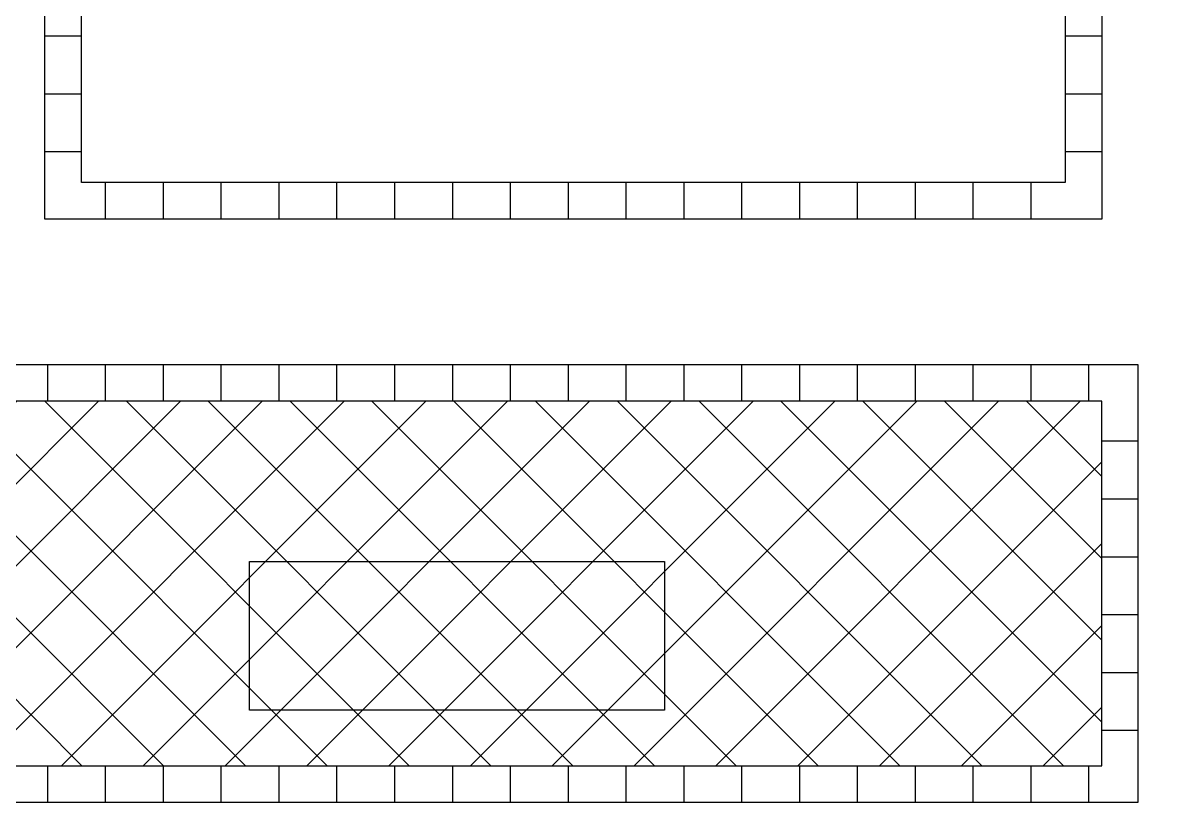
# Model space of a CAD drawing. Extents: x 3694 to 117786, y 20013 to 108631.
# Drawn here: x 26919 to 30030, y 35681 to 37819 of the extents above; entities that cross this region are included whole.
import ezdxf

# ---------------------------------------------------------------- set-up
doc = ezdxf.new("R2010")
doc.units = 0
doc.header["$LTSCALE"] = 1000
doc.header["$MEASUREMENT"] = 0
doc.layers.add('PUB_TEXT', color=7, linetype='Continuous')
doc.layers.add('铺地', color=251, linetype='Continuous')

msp = doc.modelspace()

# ---------------------------------------------------------------- hatches: boundary and pattern name
at = {"layer": '铺地'}
h = msp.add_hatch(dxfattribs=at)
h.set_pattern_fill('ANSI37', color=256, scale=100, style=0)
h.set_pattern_definition([(45, (0, 0), (-112.2532, 112.2532), []), (135, (0, 0), (-112.2532, -112.2532), [])])
h.paths.add_polyline_path([(34379.8, 42680.9), (32679.8, 42680.9), (32679.8, 37480.9), (34379.8, 37480.9)])
h.paths.add_polyline_path([(35679.8, 37080.9), (31679.8, 37080.9), (31679.8, 35780.9), (35679.8, 35780.9)])
h.paths.add_polyline_path([(31079.8, 37080.9), (30279.8, 37080.9), (30279.8, 35780.9), (31079.8, 35780.9)])
h.paths.add_polyline_path([(37079.8, 37080.9), (36279.8, 37080.9), (36279.8, 35780.9), (37079.8, 35780.9)])
h.paths.add_polyline_path([(43279.8, 36780.9), (37479.8, 36780.9), (37479.8, 35780.9), (43279.8, 35780.9)])
h.paths.add_polyline_path([(29879.8, 36780.9), (24079.8, 36780.9), (24079.8, 35780.9), (29879.8, 35780.9)])

# ---------------------------------------------------------------- linework, layer by layer
at = {"layer": 'PUB_TEXT'}
msp.add_lwpolyline([(27541.2, 36341.7), (28680.5, 36341.7), (28680.5, 35934.1), (27541.2, 35934.1)], close=True, dxfattribs=at)
at = {"layer": '铺地'}
for p, q in [((27079.8, 37782.5), (26979.8, 37782.5)), ((29879.8, 37782.5), (29779.8, 37782.5)), ((27079.8, 37623.7), (26979.8, 37623.7)), ((29879.8, 37623.7), (29779.8, 37623.7)), ((27079.8, 37465), (26979.8, 37465)), ((29879.8, 37465), (29779.8, 37465)), ((27146.2, 37280.9), (27146.2, 37380.9)), ((27305, 37280.9), (27305, 37380.9)), ((27463.8, 37280.9), (27463.8, 37380.9)), ((27622.5, 37280.9), (27622.5, 37380.9)), ((27781.2, 37280.9), (27781.2, 37380.9)), ((27940, 37280.9), (27940, 37380.9)), ((28098.8, 37280.9), (28098.8, 37380.9)), ((28257.5, 37280.9), (28257.5, 37380.9)), ((28416.2, 37280.9), (28416.2, 37380.9)), ((28575, 37280.9), (28575, 37380.9)), ((28733.8, 37280.9), (28733.8, 37380.9)), ((28892.5, 37280.9), (28892.5, 37380.9)), ((29051.2, 37280.9), (29051.2, 37380.9)), ((29210, 37280.9), (29210, 37380.9)), ((29368.8, 37280.9), (29368.8, 37380.9)), ((29527.5, 37280.9), (29527.5, 37380.9)), ((29686.2, 37280.9), (29686.2, 37380.9)), ((26987.5, 36780.9), (26987.5, 36880.9)), ((27146.2, 36780.9), (27146.2, 36880.9)), ((27305, 36780.9), (27305, 36880.9)), ((27463.8, 36780.9), (27463.8, 36880.9)), ((27622.5, 36780.9), (27622.5, 36880.9)), ((27781.2, 36780.9), (27781.2, 36880.9)), ((27940, 36780.9), (27940, 36880.9)), ((28098.8, 36780.9), (28098.8, 36880.9)), ((28257.5, 36780.9), (28257.5, 36880.9)), ((28416.2, 36780.9), (28416.2, 36880.9)), ((28575, 36780.9), (28575, 36880.9)), ((28733.8, 36780.9), (28733.8, 36880.9)), ((28892.5, 36780.9), (28892.5, 36880.9)), ((29051.2, 36780.9), (29051.2, 36880.9)), ((29210, 36780.9), (29210, 36880.9)), ((29368.8, 36780.9), (29368.8, 36880.9)), ((29527.5, 36780.9), (29527.5, 36880.9)), ((29686.2, 36780.9), (29686.2, 36880.9)), ((29845, 36780.9), (29845, 36880.9)), ((29979.8, 36671.2), (29879.8, 36671.2)), ((29979.8, 36512.5), (29879.8, 36512.5)), ((29979.8, 36353.7), (29879.8, 36353.7)), ((29979.8, 36195), (29879.8, 36195)), ((29979.8, 36036.2), (29879.8, 36036.2)), ((29979.8, 35877.5), (29879.8, 35877.5)), ((26987.5, 35680.9), (26987.5, 35780.9)), ((27146.2, 35680.9), (27146.2, 35780.9)), ((27305, 35680.9), (27305, 35780.9)), ((27463.8, 35680.9), (27463.8, 35780.9)), ((27622.5, 35680.9), (27622.5, 35780.9)), ((27781.2, 35680.9), (27781.2, 35780.9)), ((27940, 35680.9), (27940, 35780.9)), ((28098.8, 35680.9), (28098.8, 35780.9)), ((28257.5, 35680.9), (28257.5, 35780.9)), ((28416.2, 35680.9), (28416.2, 35780.9)), ((28575, 35680.9), (28575, 35780.9)), ((28733.8, 35680.9), (28733.8, 35780.9)), ((28892.5, 35680.9), (28892.5, 35780.9)), ((29051.2, 35680.9), (29051.2, 35780.9)), ((29210, 35680.9), (29210, 35780.9)), ((29368.8, 35680.9), (29368.8, 35780.9)), ((29527.5, 35680.9), (29527.5, 35780.9)), ((29686.2, 35680.9), (29686.2, 35780.9)), ((29845, 35680.9), (29845, 35780.9))]:
    msp.add_line(p, q, dxfattribs=at)
for points in [[(26979.8, 40780.9), (29879.8, 40780.9), (29879.8, 37280.9), (26979.8, 37280.9)], [(27079.8, 40680.9), (29779.8, 40680.9), (29779.8, 37380.9), (27079.8, 37380.9)], [(23979.8, 35680.9), (29979.8, 35680.9), (29979.8, 36880.9), (23979.8, 36880.9)], [(24079.8, 35780.9), (29879.8, 35780.9), (29879.8, 36780.9), (24079.8, 36780.9)]]:
    msp.add_lwpolyline(points, close=True, dxfattribs=at)

doc.saveas('drawing.dxf')
